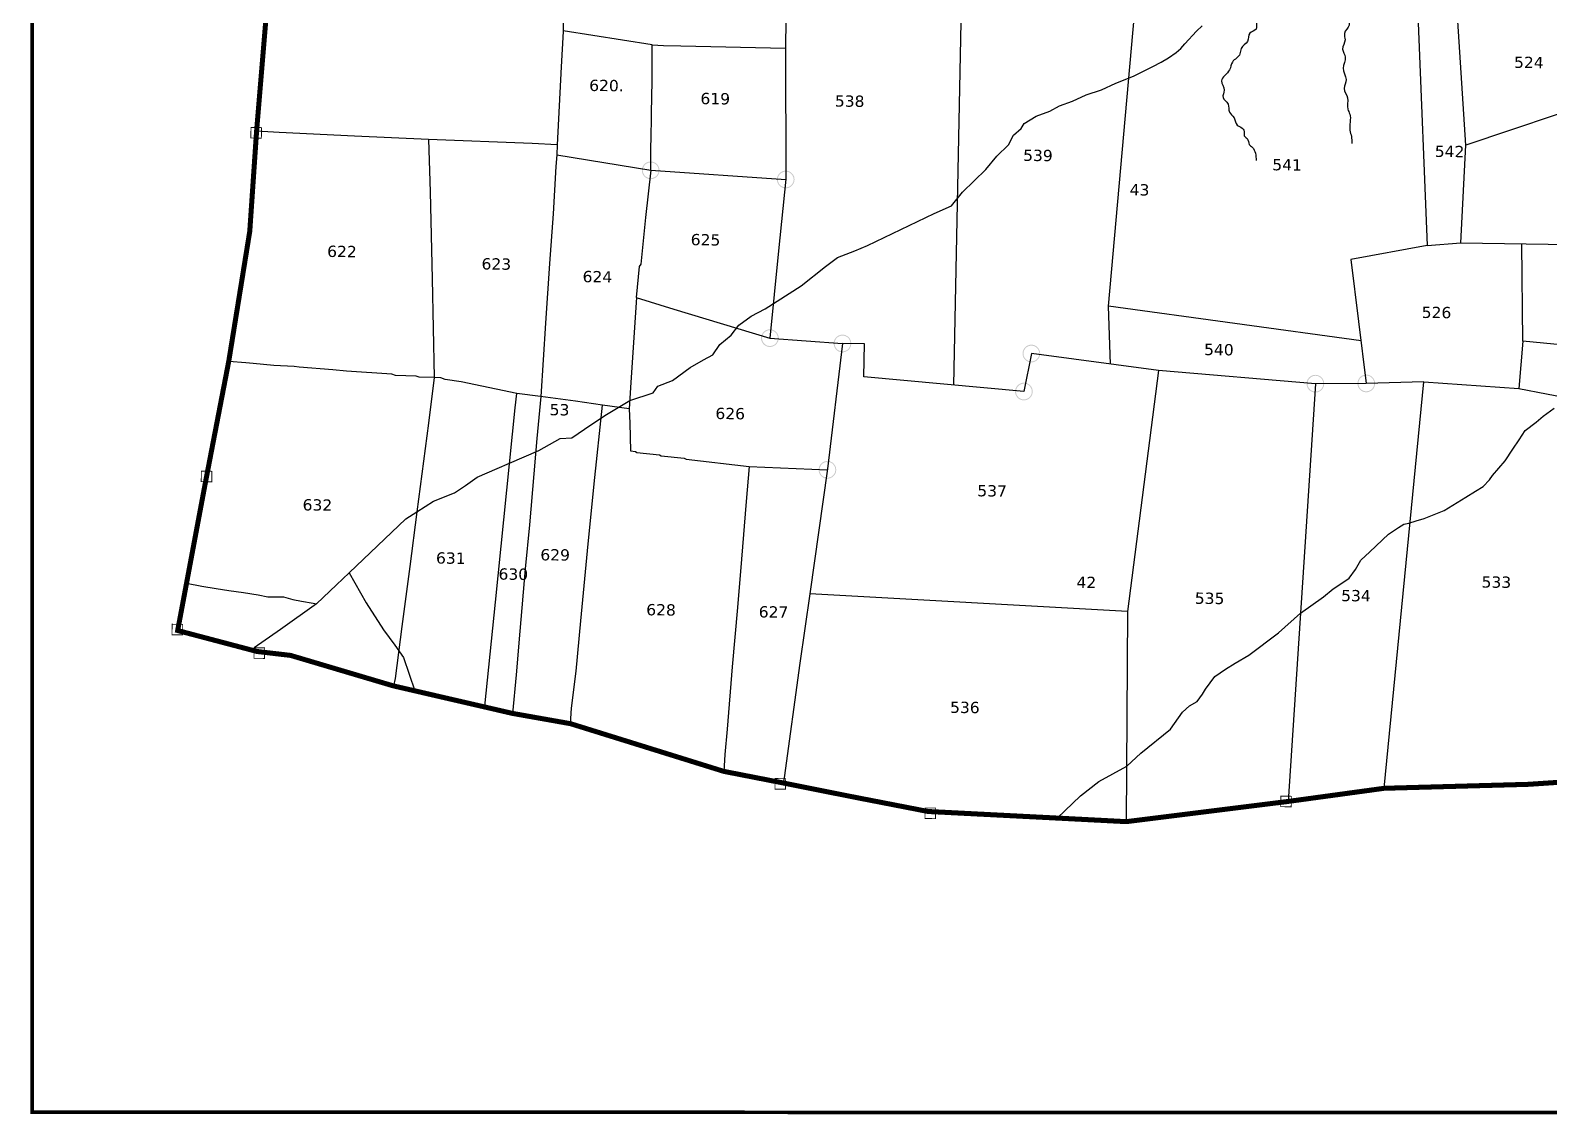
# Model space of a CAD drawing. Header units: inches. Extents: x 734614 to 757648, y 1633794 to 1657822.
# Drawn here: x 734614 to 737032, y 1633794 to 1635521 of the extents above; entities that cross this region are included whole.
import ezdxf
from ezdxf.enums import TextEntityAlignment as Align

# ---------------------------------------------------------------- set-up
doc = ezdxf.new("R2010")
doc.units = ezdxf.units.IN
doc.header["$MEASUREMENT"] = 0
doc.linetypes.add('ACAD_ISO02W100', pattern=[15, 12, -3])
for name, color, linetype in [('CART TRACK', 19, 'Continuous'), ('PLOT', 7, 'Continuous'), ('PLOT NO', 7, 'Continuous'), ('STRUCTURE', 5, 'Continuous'), ('TANKS-STREAM', 4, 'Continuous'), ('VILLAGE BOUNDRY', 5, 'Continuous'), ('VILLAGE STONES', 240, 'Continuous')]:
    doc.layers.add(name, color=color, linetype=linetype)
doc.styles.get("Standard").update_dxf_attribs({"font": 'verdana_0.ttf'})

msp = doc.modelspace()

# ---------------------------------------------------------------- hatches: boundary and pattern name
at = {"layer": 'VILLAGE STONES'}
h = msp.add_hatch(color=256, dxfattribs=at)
edge = h.paths.add_edge_path(flags=16)
edge.add_arc((735601.2, 1635298.3), 12.6, -0.753, 359.247)
edge = h.paths.add_edge_path()
edge.add_arc((735601.2, 1635298.3), 14.1, -0.753, 359.247)
h = msp.add_hatch(color=256, dxfattribs=at)
edge = h.paths.add_edge_path(flags=16)
edge.add_arc((735816.2, 1635283.7), 12.6, -0.753, 359.247)
edge = h.paths.add_edge_path()
edge.add_arc((735816.2, 1635283.7), 14.1, -0.753, 359.247)
h = msp.add_hatch(color=256, dxfattribs=at)
edge = h.paths.add_edge_path(flags=16)
edge.add_arc((735791, 1635031.2), 12.6, -0.753, 359.247)
edge = h.paths.add_edge_path()
edge.add_arc((735791, 1635031.2), 14.1, -0.753, 359.247)
h = msp.add_hatch(color=256, dxfattribs=at)
edge = h.paths.add_edge_path(flags=16)
edge.add_arc((735906.6, 1635022.7), 12.6, -0.753, 359.247)
edge = h.paths.add_edge_path()
edge.add_arc((735906.6, 1635022.7), 14.1, -0.753, 359.247)
h = msp.add_hatch(color=256, dxfattribs=at)
edge = h.paths.add_edge_path(flags=16)
edge.add_arc((736207.3, 1635006.7), 12.6, -0.753, 359.247)
edge = h.paths.add_edge_path()
edge.add_arc((736207.3, 1635006.7), 14.1, -0.753, 359.247)
h = msp.add_hatch(color=256, dxfattribs=at)
edge = h.paths.add_edge_path(flags=16)
edge.add_arc((736659.5, 1634958.7), 12.6, -0.753, 359.247)
edge = h.paths.add_edge_path()
edge.add_arc((736659.5, 1634958.7), 14.1, -0.753, 359.247)
h = msp.add_hatch(color=256, dxfattribs=at)
edge = h.paths.add_edge_path(flags=16)
edge.add_arc((736740.5, 1634959.1), 12.6, -0.753, 359.247)
edge = h.paths.add_edge_path()
edge.add_arc((736740.5, 1634959.1), 14.1, -0.753, 359.247)
h = msp.add_hatch(color=256, dxfattribs=at)
edge = h.paths.add_edge_path(flags=16)
edge.add_arc((736195.4, 1634946.2), 12.6, -0.753, 359.247)
edge = h.paths.add_edge_path()
edge.add_arc((736195.4, 1634946.2), 14.1, -0.753, 359.247)
h = msp.add_hatch(color=256, dxfattribs=at)
edge = h.paths.add_edge_path(flags=16)
edge.add_arc((735882.6, 1634821.6), 12.6, -0.753, 359.247)
edge = h.paths.add_edge_path()
edge.add_arc((735882.6, 1634821.6), 14.1, -0.753, 359.247)

# ---------------------------------------------------------------- linework, layer by layer
at = {"layer": 'CART TRACK'}
for points in [[(735211.2, 1634743.8), (735228.7, 1634754.8), (735255.3, 1634771.5), (735288.8, 1634785.1), (735306.1, 1634796.6), (735324.8, 1634810), (735356.8, 1634823.8), (735376.5, 1634832.2), (735423, 1634852.3), (735457.1, 1634871.3), (735475.4, 1634872.7), (735495.6, 1634886.1), (735528.1, 1634908.1), (735567.8, 1634931.7), (735604.9, 1634944.2), (735612.8, 1634954.9), (735635.9, 1634963.8), (735664.2, 1634984.7), (735685.3, 1634996.7), (735700.1, 1635004.8), (735711.1, 1635021.2), (735729.4, 1635036.1), (735741.3, 1635051.6), (735761, 1635066), (735783.7, 1635077.9), (735841, 1635114.6), (735879.5, 1635145.2), (735898.7, 1635159.8), (735926.4, 1635170.2), (735946.5, 1635178.6), (736052.5, 1635229.6), (736080.3, 1635241.9), (736097.6, 1635263.6), (736134.7, 1635299.5), (736152.3, 1635320.9), (736170.9, 1635338.8), (736179, 1635354.3), (736191, 1635364.7), (736196, 1635372.7), (736214.9, 1635384.6), (736236.6, 1635392.7), (736251.9, 1635400.9), (736272.8, 1635408.4), (736294.3, 1635418.2), (736319.1, 1635426.5), (736341.9, 1635437), (736369.7, 1635448), (736400.4, 1635463.4), (736413.7, 1635470.5), (736425.7, 1635477.6), (736438, 1635485.8), (736445.4, 1635492.2), (736451.5, 1635499.4), (736470.4, 1635519.7), (736479.2, 1635528.5)], [(736248.2, 1634267.3), (736285.3, 1634302.8), (736314.8, 1634325.3), (736359, 1634349.8), (736381.6, 1634370.4), (736428.7, 1634408.7), (736447.9, 1634435.6), (736459.2, 1634445.9), (736471.1, 1634452.6), (736479.6, 1634464.4), (736484.6, 1634472.6), (736499.5, 1634492.6), (736516.3, 1634504.2), (736531.8, 1634513.8), (736553.5, 1634526.7), (736600.7, 1634562.2), (736635.7, 1634593.5), (736672.6, 1634619.4), (736688, 1634632.3), (736703, 1634642.3), (736713.3, 1634649.3), (736723.2, 1634662.9), (736731.7, 1634677.8), (736745.9, 1634691.1), (736775.7, 1634719.1), (736791.8, 1634729.6), (736800.2, 1634735), (736808.3, 1634736.8), (736819.8, 1634740.4), (736832.4, 1634744.2), (736864.5, 1634756.9), (736898.8, 1634778.1), (736914.1, 1634787.6), (736926.5, 1634795), (736936.5, 1634805.8), (736941.4, 1634812.3), (736961.4, 1634836.1), (736973.8, 1634854.3), (736983.7, 1634869.3), (736993.5, 1634884.1), (737011.2, 1634897.2), (737022.3, 1634906.8), (737039.7, 1634919.6)], [(735068.9, 1634608.1), (735101, 1634638.3), (735121.4, 1634657.6), (735211.2, 1634743.8)], [(734862.2, 1634641.2), (734886.7, 1634636.2), (734909.2, 1634632.8), (734929.7, 1634629.7), (734952.8, 1634626.2), (734976.1, 1634622.7), (734991.4, 1634619.7), (735008.8, 1634619.4), (735016.5, 1634619.3), (735031.2, 1634615), (735045.4, 1634612.8), (735063.8, 1634609.1), (735068.9, 1634608.1), (735011.8, 1634567.4), (734969.8, 1634538.4)], [(735121.4, 1634657.6), (735148.3, 1634609.8), (735175.9, 1634567.1), (735193.8, 1634542.6), (735207.9, 1634522.8), (735225.8, 1634469.8)]]:
    msp.add_lwpolyline(points, dxfattribs=at)
at = {"layer": 'PLOT'}
for points in [[(735807.6, 1636987.3), (735794.4, 1636892.2), (735773, 1636644.7), (735771.7, 1636579), (735774.1, 1636538.7), (735796.1, 1636219.7), (735806.4, 1635986.9), (735813.6, 1635710.9), (735813.1, 1635587.6), (735817, 1635585.3), (735815.6, 1635492.7), (735816.2, 1635284.4), (735804.8, 1635170.3), (735791, 1635031.2), (735906.6, 1635022.7), (735882.9, 1634823.3), (735854.8, 1634624.4), (735838.5, 1634514.1), (735813.8, 1634331.2), (735812, 1634323.2)], [(737002.9, 1636241), (736991.6, 1635889.3), (736990.5, 1635824), (736881.4, 1635802.7), (736864.2, 1635534.4), (736823.2, 1635532.8), (736837.2, 1635178.8), (736890.8, 1635183), (737203.5, 1635178), (737225, 1635177.4), (737412.1, 1635177.2), (737411.6, 1635388.3), (737222, 1635405.1), (737113.8, 1635410.5), (736899, 1635338.6), (736886.4, 1635535.7), (737115.7, 1635543.6), (737107.7, 1635693.7), (737112, 1635835.5), (737131.5, 1635959.4), (737232.1, 1635966.9), (737238, 1635956.3), (737525, 1635970.2)], [(735458.2, 1635731.6), (735458.3, 1635686.2), (735459.3, 1635596.4), (735462.8, 1635588.5), (735462, 1635519.2), (735458.8, 1635462.9), (735452.1, 1635338.9), (735451.9, 1635323), (735601.2, 1635298.3), (735816.2, 1635283.7)], [(736096, 1635587), (736083.4, 1634956.6)], [(736333.4, 1634990), (736330.2, 1635082.1), (736374.2, 1635576.6)], [(735601.2, 1635298.3), (735601.3, 1635340.9), (735602.1, 1635343.9), (735602.6, 1635389.5), (735603.6, 1635440.9), (735603.6, 1635498.1), (735462, 1635520.4)], [(735603.6, 1635498.1), (735621.6, 1635496.9), (735649.3, 1635496.3), (735815.6, 1635492.7)], [(735452.1, 1635338.9), (735412.6, 1635341.2), (735247.5, 1635347.4), (735129.6, 1635352.8), (735009.6, 1635358.7), (734973.8, 1635360.5)], [(735247.5, 1635347.4), (735249.9, 1635264.3), (735253.3, 1635125.7), (735256.7, 1634968.6), (735232.7, 1634969.3), (735227.6, 1634970.6), (735195.1, 1634971.6), (735189, 1634973.7), (735116.9, 1634978.7), (735095.4, 1634980.9), (735041.7, 1634985.2), (735033.5, 1634986.3), (735001, 1634987.9), (734968.3, 1634990.8), (734956.4, 1634991.8), (734929.4, 1634994)], [(736890.8, 1635183), (736899, 1635338.6)], [(735451.9, 1635323), (735450.3, 1635304.3), (735445.9, 1635228.8), (735440.2, 1635149.9), (735433.6, 1635054.9), (735426.4, 1634938.4), (735420, 1634871.3), (735408.2, 1634734.2), (735401.2, 1634664.1), (735392.7, 1634564.8), (735387.2, 1634495.5), (735381.1, 1634433.9)], [(735601.2, 1635298.3), (735592.9, 1635223), (735585.3, 1635148.7), (735583.1, 1635145.2), (735577.9, 1635096.1), (735637.9, 1635077.2), (735791, 1635031.2)], [(736837.2, 1635178.8), (736715.8, 1635156.3), (736740.5, 1634959.1), (736659.5, 1634958.7), (736409.5, 1634979.9), (736207.3, 1635006.7), (736195.4, 1634946.2), (735940.3, 1634969.7), (735941.6, 1635022.1), (735906.6, 1635022.7)], [(736989.8, 1635026.2), (736988.1, 1635181.5)], [(735578.5, 1635095.9), (735569.6, 1634960.4), (735566.9, 1634918.6), (735524.3, 1634924.6), (735481.5, 1634931), (735426, 1634938.4), (735388.3, 1634943.2), (735299.3, 1634961.4), (735273.9, 1634965.6), (735266.9, 1634968), (735256.7, 1634968.6), (735247.4, 1634895.7), (735228.7, 1634754.8), (735217.8, 1634667.8), (735204.9, 1634572.1), (735194.4, 1634489.3), (735191.7, 1634477.7)], [(736732.1, 1635026.7), (736330.2, 1635082.1)], [(737286.1, 1634868.9), (737302.1, 1634996.1), (736989.8, 1635026.2), (736983.6, 1634951.1)], [(736409.5, 1634979.9), (736360.5, 1634596.3), (736358.4, 1634261.6)], [(736659.5, 1634958.7), (736616.2, 1634293.8)], [(736769, 1634314.7), (736832.3, 1634961.7), (736740.5, 1634959.1)], [(736832.3, 1634961.7), (736983.6, 1634951.1), (737071.4, 1634933.9), (737134, 1634920.6), (737132.2, 1634885.3), (737099.6, 1634327.7)], [(735337.1, 1634445.2), (735353.9, 1634610.8), (735385.4, 1634920.5), (735388.3, 1634943.2)], [(735473.7, 1634417.5), (735475.3, 1634442), (735482.5, 1634501.1), (735490.1, 1634581), (735500.7, 1634692.6), (735511.3, 1634799.2), (735524.3, 1634924.6)], [(735566.9, 1634918.6), (735567.9, 1634895.9), (735569.3, 1634851.6), (735577.1, 1634850.5), (735579.4, 1634849.1), (735615.3, 1634845.4), (735617.8, 1634844), (735654.3, 1634839.9), (735657.6, 1634838.5), (735758, 1634827), (735882.6, 1634821.6)], [(735758, 1634827), (735753.2, 1634771.4), (735745.9, 1634679.5), (735739.4, 1634602.6), (735731, 1634508), (735723.2, 1634408.9), (735719.5, 1634368.7), (735717.7, 1634341.6)], [(736360.5, 1634596.3), (735854.8, 1634624.4)]]:
    msp.add_lwpolyline(points, dxfattribs=at)
at = {"layer": 'STRUCTURE', "color": 5, "const_width": 5.82}
msp.add_lwpolyline([(734616.5, 1639305.7), (745691.2, 1639305.7), (745691.2, 1633796.6), (734616.5, 1633799.2)], close=True, dxfattribs=at)
at = {"layer": 'TANKS-STREAM'}
for points in [[(736217.2, 1638013.3), (736216.8, 1638005.6), (736216.4, 1637998.6), (736222.5, 1637989.5), (736221.3, 1637979), (736225.5, 1637964.3), (736222.5, 1637948.8), (736226.8, 1637936.9), (736224.9, 1637911.2), (736228.5, 1637901.3), (736225.1, 1637886.9), (736226.7, 1637872.8), (736227.1, 1637857), (736233.2, 1637839.5), (736231.9, 1637827.4), (736237, 1637817.8), (736237.2, 1637798.1), (736244, 1637788.1), (736242.1, 1637772.9), (736251.9, 1637743.6), (736250.5, 1637727.9), (736258.1, 1637710.8), (736248.3, 1637692.7), (736248, 1637678.2), (736239.9, 1637664.5), (736240, 1637644), (736234.6, 1637633.5), (736236.8, 1637617.2), (736228.2, 1637597), (736231.2, 1637584), (736224.8, 1637568.5), (736226.4, 1637557.2), (736220.9, 1637544.2), (736222.9, 1637531.2), (736217.6, 1637515.6), (736220.6, 1637500.2), (736217.2, 1637486), (736219.8, 1637468.7), (736216.4, 1637453.9), (736219.6, 1637441.2), (736215.6, 1637425.2), (736219, 1637414.1), (736219.1, 1637400.4), (736225.5, 1637390.2), (736223.4, 1637371.8), (736228.4, 1637364.7), (736226.3, 1637346.6), (736227.7, 1637337.2), (736233.3, 1637326.7), (736232.5, 1637310.7), (736240, 1637298.8), (736243.5, 1637275.2), (736254.1, 1637264.6), (736257.4, 1637245.8), (736267.9, 1637233), (736270.5, 1637215.6), (736279.9, 1637200.7), (736281.7, 1637187.3), (736291.6, 1637171), (736293, 1637162.5), (736301.5, 1637153.8), (736306, 1637140), (736317.4, 1637130.5), (736322.7, 1637114.3), (736336.1, 1637102.4), (736341, 1637091.3), (736354.5, 1637084.4), (736362.4, 1637070.2), (736376, 1637064.3), (736382.3, 1637051), (736395, 1637046.3), (736401.3, 1637033.2), (736411.9, 1637026.6), (736417.9, 1637014.5), (736432.4, 1637003.7), (736441.4, 1636987.4), (736455.7, 1636981.1), (736465.2, 1636963.8), (736477.1, 1636957.9), (736483.2, 1636946.6), (736491.2, 1636942.7), (736493.1, 1636934.4), (736500.8, 1636929.1), (736506.5, 1636924.5), (736510.8, 1636914), (736522.4, 1636906.8), (736524.6, 1636896.8), (736534.8, 1636888.4), (736543.8, 1636873.5), (736552, 1636866.6), (736564.9, 1636846.1), (736568.3, 1636839.2), (736578, 1636833), (736582.2, 1636819.6), (736595.6, 1636804.8), (736604.8, 1636799), (736610.3, 1636782.1), (736626.5, 1636771.5), (736635, 1636753.4), (736644.6, 1636746.4), (736651, 1636731.2), (736665.5, 1636720.9), (736670.1, 1636707.4), (736681.6, 1636696.4), (736686, 1636680.4), (736682.7, 1636670.2), (736687.8, 1636659.4), (736685.9, 1636646.3), (736690.7, 1636636.1), (736690.1, 1636627.4), (736688.6, 1636615.8), (736688.1, 1636610.6), (736692.2, 1636602.5), (736690.1, 1636593.2), (736693.7, 1636579.2), (736691.1, 1636567.1), (736690.9, 1636561.2), (736694.8, 1636547.8), (736690.3, 1636535), (736694.7, 1636522.6), (736695.4, 1636510.2), (736693.3, 1636496.4), (736698.1, 1636487.8), (736693.7, 1636469.3), (736699.5, 1636451.6), (736694.1, 1636436.6), (736699.5, 1636413.8), (736692.2, 1636401.8), (736696.4, 1636382.1), (736690.1, 1636360.8), (736693, 1636341.5), (736687.8, 1636323.7), (736690.6, 1636305.6), (736682.8, 1636286.4), (736682.7, 1636275.2), (736680.2, 1636264.6), (736675.2, 1636254.4), (736669.5, 1636246.7), (736668.5, 1636232.8), (736655.9, 1636216.7), (736653.7, 1636202.4), (736645.7, 1636188.9), (736645.8, 1636175.7), (736652, 1636162.5), (736650.9, 1636150.6), (736659, 1636137.8), (736660.6, 1636126), (736658.4, 1636110.7), (736665, 1636100.8), (736664.1, 1636087.6), (736663.4, 1636074.8), (736667.1, 1636057.7), (736667.2, 1636047.9), (736663.1, 1636039.7), (736662.1, 1636033.2), (736663.1, 1636026.4), (736663.3, 1636020.6), (736659.8, 1636012.5), (736656.5, 1636002.2), (736654.5, 1635995.7), (736657.8, 1635988.3), (736658.4, 1635977.2), (736653.4, 1635966.8), (736652.8, 1635963.2), (736652.4, 1635954.5), (736653.2, 1635945.9), (736653.1, 1635942.3), (736648.2, 1635935.7), (736649.3, 1635929.4), (736649.9, 1635924.3), (736647.7, 1635915.7), (736643.6, 1635907.2), (736644.4, 1635896.6), (736642.7, 1635887.6), (736641, 1635882.3), (736643.6, 1635876.2), (736643.5, 1635870.9), (736643.6, 1635863.3), (736643.7, 1635857), (736648.5, 1635850.2), (736647.1, 1635834.2), (736648, 1635823.2), (736651.8, 1635816.8), (736649.4, 1635810.6), (736649, 1635808.3), (736652.2, 1635804.6), (736654.4, 1635799.7), (736657.4, 1635796.2), (736655.7, 1635790.5), (736658.7, 1635782.9), (736660.6, 1635778), (736664.4, 1635771.2), (736667.4, 1635763.3), (736670.2, 1635759.7), (736671.6, 1635759.1), (736673.3, 1635757.4), (736673.9, 1635754.6), (736673.9, 1635750.9), (736675, 1635746.9), (736675.4, 1635745.3), (736677.6, 1635742.8), (736679.5, 1635739.7), (736680.5, 1635737.3), (736680.9, 1635734.7), (736680.7, 1635732.1), (736681.2, 1635726.4), (736680.6, 1635724.8), (736681.9, 1635721.5), (736685.1, 1635716.7), (736686, 1635712.9), (736685.4, 1635706.4), (736685.3, 1635700.1), (736682.2, 1635695.6), (736683.1, 1635692.8), (736684.3, 1635687.8), (736684.5, 1635683.1), (736684.4, 1635678.8), (736683.5, 1635675.6), (736680.9, 1635672.7), (736678.7, 1635668.4), (736679.7, 1635664.6), (736678.7, 1635656.5), (736676.6, 1635650.9), (736672.1, 1635644.7), (736667, 1635635.8), (736664.3, 1635626.2), (736655.3, 1635617.8), (736651.3, 1635610), (736641.4, 1635603.3), (736638, 1635600.1), (736636, 1635595.9), (736624.5, 1635586.2), (736620.1, 1635581.6), (736609, 1635579.9), (736603.1, 1635575.8), (736601.2, 1635568.3), (736588.5, 1635560.5), (736580.9, 1635555.7), (736576.5, 1635552.1), (736576.8, 1635543.8), (736572.9, 1635538.5), (736566.3, 1635534.2), (736565.1, 1635523.2), (736555, 1635516.7), (736551.2, 1635503.5), (736541.3, 1635492.4), (736539.4, 1635483.7), (736527.4, 1635470.6), (736522.9, 1635458.5), (736510.1, 1635440.5), (736514.1, 1635426), (736512.4, 1635414.2), (736520.5, 1635403.8), (736522.5, 1635390.8), (736530.1, 1635381.9), (736534.8, 1635370.3), (736543, 1635365.6), (736546.3, 1635357.5), (736546.1, 1635353), (736550.7, 1635349), (736554.2, 1635339.4), (736558.9, 1635334.9), (736565.2, 1635313.7)], [(736656.3, 1635924), (736663.4, 1635923.8), (736680.4, 1635920.6), (736692.2, 1635912.3), (736694.7, 1635898.1), (736695, 1635889.6), (736699.5, 1635878.4), (736697.9, 1635864.9), (736701.5, 1635856.7), (736704.1, 1635849.5), (736704.7, 1635839.2), (736706.9, 1635834.1), (736706.8, 1635826.8), (736711.8, 1635814.7), (736713, 1635796.8), (736717.9, 1635785.5), (736717.1, 1635769.9), (736720.4, 1635761.1), (736717.8, 1635746.9), (736727, 1635735.2), (736727.5, 1635722.9), (736735.4, 1635713.9), (736733.4, 1635698), (736735.8, 1635680.1), (736731.9, 1635670.3), (736735.7, 1635658.3), (736733.3, 1635645.2), (736735.6, 1635631.4), (736733.8, 1635617.3), (736737.9, 1635605.6), (736737.4, 1635587.4), (736733, 1635578.4), (736735.7, 1635571.1), (736736, 1635567.2), (736733.6, 1635561.1), (736727.3, 1635557.6), (736723.7, 1635553.6), (736717.4, 1635551.7), (736712.1, 1635543.7), (736713, 1635529.6), (736705.8, 1635516.1), (736706.6, 1635505.8), (736702.8, 1635491.1), (736707.1, 1635478.4), (736703.6, 1635461), (736708.2, 1635442.7), (736705.3, 1635428.6), (736710.6, 1635413.6), (736711, 1635395.7), (736714.1, 1635387.9), (736714.4, 1635362.1), (736716.8, 1635352.2), (736717.4, 1635341.1)]]:
    msp.add_spline(points, degree=3, dxfattribs=at)
at = {"layer": 'VILLAGE BOUNDRY', "linetype": 'ACAD_ISO02W100', "ltscale": 2, "const_width": 8}
msp.add_lwpolyline([(737099.6, 1634327.7), (736998.3, 1634321), (736769, 1634314.7), (736616.2, 1634293.8), (736358.4, 1634261.6), (736248.2, 1634267.3), (736042.7, 1634277.8), (735925.3, 1634300.6), (735812, 1634323.2), (735717.7, 1634341.6), (735473.7, 1634417.5), (735381.1, 1634433.9), (735336.5, 1634444.2), (735191.1, 1634477.8), (735027.9, 1634526.2), (734974.2, 1634532.5), (734848.1, 1634565.8), (734893.2, 1634806.3), (734929.5, 1634994.7), (734962.9, 1635201.2), (734973.8, 1635361.3), (734990, 1635555.7)], dxfattribs=at)
at = {"layer": 'VILLAGE STONES', "const_width": 1.35}
for points in [[(734964.8, 1635366.5), (734981.6, 1635366.3), (734981.4, 1635349.4), (734964.6, 1635349.7)], [(734885.8, 1634819.6), (734902.6, 1634819.3), (734902.4, 1634802.5), (734885.6, 1634802.7)], [(734839.3, 1634575.8), (734856.1, 1634575.6), (734855.9, 1634558.8), (734839.1, 1634559)], [(734969.8, 1634538.4), (734986.7, 1634538.2), (734986.4, 1634521.4), (734969.6, 1634521.6)], [(735799.2, 1634330.2), (735816, 1634330), (735815.8, 1634313.2), (735799, 1634313.4)], [(736604.4, 1634302.3), (736621.2, 1634302), (736621, 1634285.2), (736604.2, 1634285.4)], [(736038.1, 1634283.4), (736054.9, 1634283.2), (736054.7, 1634266.4), (736037.9, 1634266.6)]]:
    msp.add_lwpolyline(points, close=True, dxfattribs=at)

# ---------------------------------------------------------------- texts
at = {"layer": 'PLOT NO'}
for s, p in [('524', (736999.3, 1635470.1)), ('620.', (735530.8, 1635433.3)), ('619', (735704, 1635412.4)), ('538', (735918, 1635408.5)), ('542', (736873.1, 1635328.4)), ('539', (736217.7, 1635322.1)), ('541', (736614.4, 1635307.1)), ('43', (736379.5, 1635267.3)), ('625', (735688.5, 1635187.8)), ('622', (735109.7, 1635169.2)), ('623', (735355.5, 1635149.3)), ('624', (735516.4, 1635129)), ('526', (736852.3, 1635072.1)), ('540', (736505.8, 1635013)), ('53', (735456.1, 1634917.3)), ('626', (735727.8, 1634911.2)), ('537', (736144.8, 1634788.2)), ('632', (735070.6, 1634765.7)), ('631', (735283, 1634681.1)), ('629', (735449.1, 1634686.3)), ('630', (735382.5, 1634655.6)), ('42', (736294.8, 1634642.5)), ('533', (736947.6, 1634642.9)), ('535', (736491, 1634617.1)), ('534', (736724, 1634621.3)), ('628', (735617.7, 1634598.8)), ('627', (735796.8, 1634595.4)), ('536', (736101.4, 1634443.5))]:
    msp.add_text(s, height=18, rotation=359.247, dxfattribs=at).set_placement(p, align=Align.MIDDLE_CENTER)

doc.saveas('drawing.dxf')
